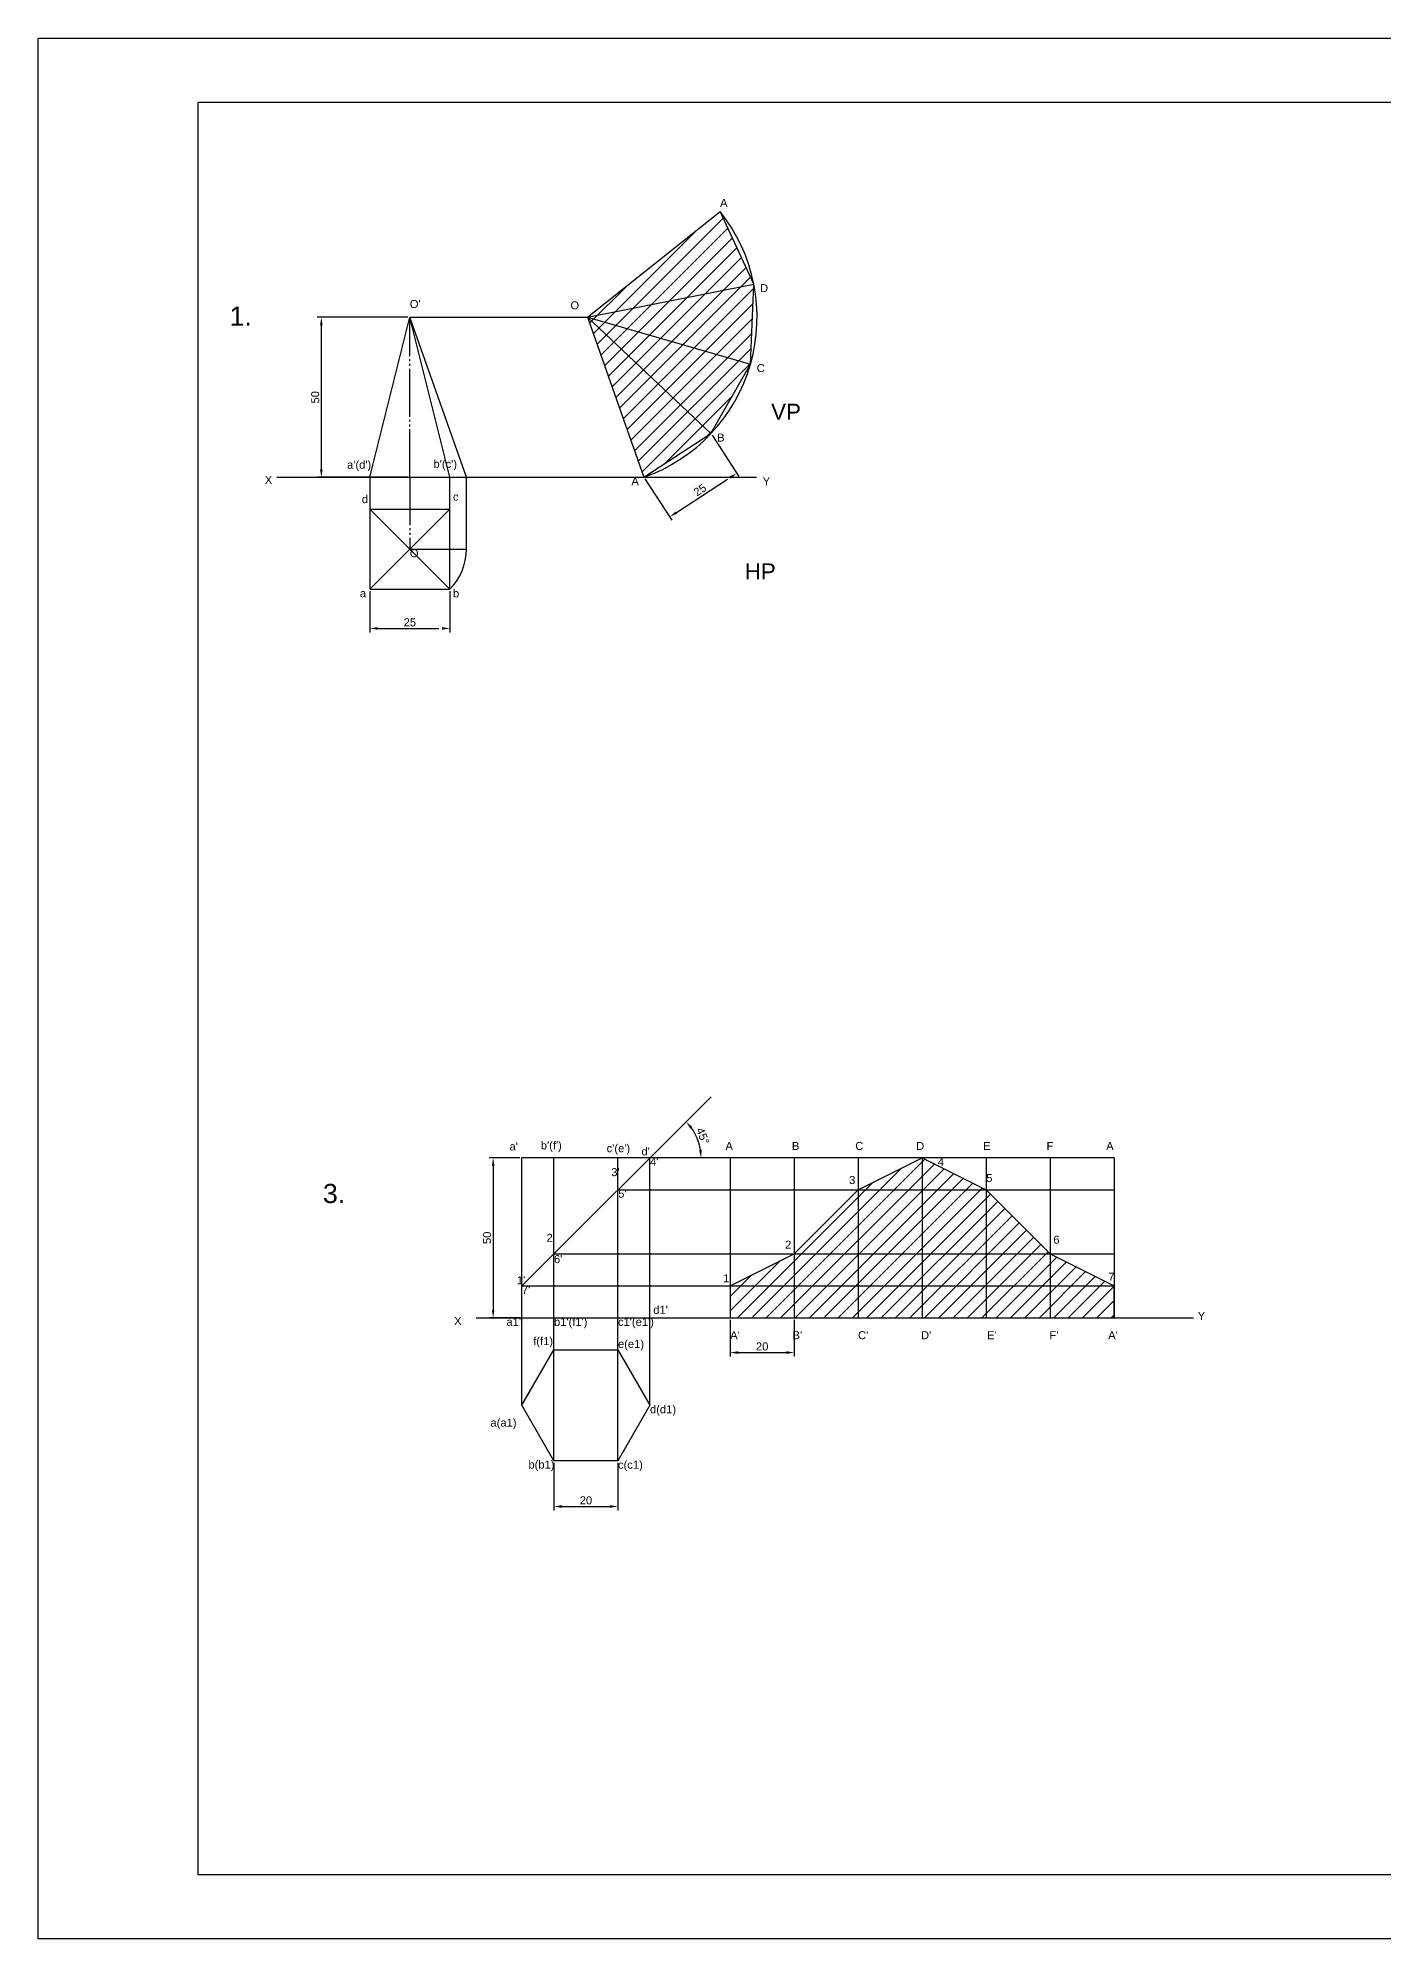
# Model space of a CAD drawing. Header units: millimetres. Extents: x 0 to 841, y 0 to 594.
# Drawn here: x 0 to 420, y 0 to 594 of the extents above; entities that cross this region are included whole.
import ezdxf

# ---------------------------------------------------------------- set-up
doc = ezdxf.new("R2010")
doc.units = ezdxf.units.MM
doc.linetypes.add('CENTER2', pattern=[28.575, 19.05, -3.175, 3.175, -3.175])
doc.linetypes.add('JIS_09_15', pattern=[18.9, 15, -0.9, 0.6, -0.9, 0.6, -0.9])
doc.styles.get("Standard").update_dxf_attribs({"font": 'arial.ttf'})
doc.dimstyles.new('ISO-25', dxfattribs={"dimtxt": 2.5, "dimasz": 2.5, "dimexe": 1.25, "dimexo": 0.625, "dimtad": 1, "dimtxsty": 'Standard', "dimcen": 2.5, "dimadec": 0, "dimazin": 0, "dimtfac": 1, "dimtmove": 0, "dimatfit": 3, "dimfxl": 1, "dimarcsym": 0})

# ---------------------------------------------------------------- blocks, each defined once
blk = doc.blocks.new('*D1')
at = {"color": 0, "linetype": 'CENTER2', "lineweight": -2, "transparency": 16777216}
for p, q in [((210.57, 469.87), (218.98, 456.97)), ((189.63, 456.22), (198.04, 443.32)), ((199.45, 445.73), (216.21, 456.65))]:
    blk.add_line(p, q, dxfattribs=at)
at = {"color": 0, "linetype": 'CENTER2', "transparency": 16777216}
for points in [[(215.98, 457), (216.43, 456.3), (218.3, 458.01)], [(199.22, 446.08), (199.68, 445.38), (197.36, 444.36)]]:
    blk.add_solid(points, dxfattribs=at)
at = {"layer": 'Defpoints', "color": 0, "linetype": 'CENTER2', "transparency": 16777216}
for p in [(210.23, 470.39), (218.3, 458.01), (189.29, 456.74)]:
    blk.add_point(p, dxfattribs=at)
at = {"color": 0, "linetype": 'CENTER2', "lineweight": -3, "transparency": 16777216, "insert": (206.79, 452.78), "char_height": 2.5, "attachment_point": 5, "rotation": 33.09584}
blk.add_mtext('25', dxfattribs=at)
blk = doc.blocks.new('*D2')
at = {"color": 0, "linetype": 'CENTER2', "lineweight": -2, "transparency": 16777216}
for p, q in [((103.66, 421.12), (103.66, 408.26)), ((128.66, 421.12), (128.66, 408.26)), ((106.16, 409.51), (126.16, 409.51))]:
    blk.add_line(p, q, dxfattribs=at)
at = {"color": 0, "linetype": 'CENTER2', "transparency": 16777216}
for points in [[(106.16, 409.93), (106.16, 409.1), (103.66, 409.51)], [(126.16, 409.93), (126.16, 409.1), (128.66, 409.51)]]:
    blk.add_solid(points, dxfattribs=at)
at = {"layer": 'Defpoints', "color": 0, "linetype": 'CENTER2', "transparency": 16777216}
for p in [(103.66, 421.74), (128.66, 421.74), (128.66, 409.51)]:
    blk.add_point(p, dxfattribs=at)
at = {"color": 0, "linetype": 'CENTER2', "lineweight": -3, "transparency": 16777216, "insert": (116.16, 411.41), "char_height": 2.5, "attachment_point": 5}
blk.add_mtext('25', dxfattribs=at)
blk = doc.blocks.new('*D3')
at = {"color": 0, "lineweight": -2, "transparency": 16777216}
for p, q in [((115.53, 506.74), (87.26, 506.74)), ((88.51, 504.24), (88.51, 459.24)), ((115.53, 456.74), (87.26, 456.74))]:
    blk.add_line(p, q, dxfattribs=at)
at = {"color": 0, "transparency": 16777216}
for points in [[(88.1, 504.24), (88.93, 504.24), (88.51, 506.74)], [(88.1, 459.24), (88.93, 459.24), (88.51, 456.74)]]:
    blk.add_solid(points, dxfattribs=at)
at = {"layer": 'Defpoints', "color": 0, "transparency": 16777216}
for p in [(116.16, 506.74), (88.51, 456.74), (116.16, 456.74)]:
    blk.add_point(p, dxfattribs=at)
at = {"color": 0, "lineweight": -3, "transparency": 16777216, "insert": (86.61, 481.74), "char_height": 2.5, "attachment_point": 5, "rotation": 90}
blk.add_mtext('50', dxfattribs=at)
blk = doc.blocks.new('*D9')
at = {"color": 0, "lineweight": -2, "transparency": 16777216}
for p, q in [((161.18, 148.81), (161.18, 133.89)), ((181.18, 148.81), (181.18, 133.89)), ((163.68, 135.14), (178.68, 135.14))]:
    blk.add_line(p, q, dxfattribs=at)
at = {"color": 0, "transparency": 16777216}
for points in [[(163.68, 135.56), (163.68, 134.72), (161.18, 135.14)], [(178.68, 135.56), (178.68, 134.72), (181.18, 135.14)]]:
    blk.add_solid(points, dxfattribs=at)
at = {"layer": 'Defpoints', "color": 0, "transparency": 16777216}
for p in [(161.18, 149.44), (181.18, 149.44), (181.18, 135.14)]:
    blk.add_point(p, dxfattribs=at)
at = {"color": 0, "lineweight": -3, "transparency": 16777216, "insert": (171.18, 137.04), "char_height": 2.5, "attachment_point": 5}
blk.add_mtext('20', dxfattribs=at)
blk = doc.blocks.new('*D10')
at = {"color": 0, "lineweight": -2, "transparency": 16777216}
for p, q in [((150.56, 244.08), (140.94, 244.08)), ((142.19, 241.58), (142.19, 196.58)), ((150.56, 194.08), (140.94, 194.08))]:
    blk.add_line(p, q, dxfattribs=at)
at = {"color": 0, "transparency": 16777216}
for points in [[(141.78, 241.58), (142.61, 241.58), (142.19, 244.08)], [(141.78, 196.58), (142.61, 196.58), (142.19, 194.08)]]:
    blk.add_solid(points, dxfattribs=at)
at = {"layer": 'Defpoints', "color": 0, "transparency": 16777216}
for p in [(151.18, 244.08), (142.19, 194.08), (151.18, 194.08)]:
    blk.add_point(p, dxfattribs=at)
at = {"color": 0, "lineweight": -3, "transparency": 16777216, "insert": (140.29, 219.08), "char_height": 2.5, "attachment_point": 5, "rotation": 90}
blk.add_mtext('50', dxfattribs=at)
blk = doc.blocks.new('*D11')
at = {"color": 0, "lineweight": -2, "transparency": 16777216}
for p, q in [((216.24, 193.46), (216.24, 181.99)), ((236.24, 193.46), (236.24, 181.99)), ((218.74, 183.24), (233.74, 183.24))]:
    blk.add_line(p, q, dxfattribs=at)
at = {"color": 0, "transparency": 16777216}
for points in [[(218.74, 183.66), (218.74, 182.82), (216.24, 183.24)], [(233.74, 183.66), (233.74, 182.82), (236.24, 183.24)]]:
    blk.add_solid(points, dxfattribs=at)
at = {"layer": 'Defpoints', "color": 0, "transparency": 16777216}
for p in [(216.24, 194.08), (236.24, 194.08), (236.24, 183.24)]:
    blk.add_point(p, dxfattribs=at)
at = {"color": 0, "lineweight": -3, "transparency": 16777216, "insert": (226.24, 185.14), "char_height": 2.5, "attachment_point": 5}
blk.add_mtext('20', dxfattribs=at)
blk = doc.blocks.new('*D12')
at = {"color": 0, "lineweight": -2, "transparency": 16777216}
blk.add_arc((191.18, 244.08), 15.97, 8.98095, 36.02126, dxfattribs=at)
at = {"color": 0, "transparency": 16777216}
for points in [[(203.78, 253.2), (204.41, 253.74), (202.47, 255.37)], [(207.37, 246.61), (206.54, 246.54), (207.15, 244.08)]]:
    blk.add_solid(points, dxfattribs=at)
at = {"layer": 'Defpoints', "color": 0, "transparency": 16777216}
for p in [(206.04, 258.94), (151.18, 244.08), (206.6, 248.21), (336.24, 244.08), (151.18, 204.08)]:
    blk.add_point(p, dxfattribs=at)
at = {"color": 0, "lineweight": -3, "transparency": 16777216, "insert": (207.68, 250.92), "char_height": 2.5, "attachment_point": 5, "rotation": 292.50111}
blk.add_mtext('45°', dxfattribs=at)

msp = doc.modelspace()

# ---------------------------------------------------------------- hatches: boundary and pattern name
at = {"lineweight": -3, "transparency": 33554661}
h = msp.add_hatch(dxfattribs=at)
h.set_pattern_fill('ANSI31', color=256, scale=15)
h.set_pattern_definition([(45, (519.3, 456.74), (-33.676, 33.676), [])])
h.paths.add_polyline_path([(213.102, 539.776), (171.619, 506.741), (223.628, 517.1)])
h.paths.add_polyline_path([(223.628, 517.1), (171.619, 506.741), (222.594, 492.121)])
h = msp.add_hatch(dxfattribs=at)
h.set_pattern_fill('ANSI31', color=256)
h.set_pattern_definition([(45, (519.2984, 456.7408), (-2.245064, 2.245064), [])])
h.paths.add_polyline_path([(213.102, 539.776), (171.619, 506.741), (223.628, 517.1)])
h.paths.add_polyline_path([(223.628, 517.1), (171.619, 506.741), (222.594, 492.121)])
h.paths.add_polyline_path([(171.619, 506.741), (210.232, 470.392), (222.594, 492.121)])
h.paths.add_polyline_path([(171.619, 506.741), (189.288, 456.741), (210.232, 470.392)])
at = {"transparency": 33554661}
h = msp.add_hatch(dxfattribs=at)
h.set_pattern_fill('ANSI31', color=256)
h.set_pattern_definition([(45, (151.1838, 194.0804), (-2.245064, 2.245064), [])])
h.paths.add_polyline_path([(256.237, 234.08), (236.237, 214.08), (256.237, 214.08)])
h.paths.add_polyline_path([(256.237, 214.08), (236.237, 214.08), (236.237, 204.08), (256.237, 204.08)])
h.paths.add_polyline_path([(276.237, 214.08), (256.237, 214.08), (256.237, 204.08), (276.237, 204.08)])
h.paths.add_polyline_path([(276.237, 244.08), (256.237, 234.08), (276.237, 234.08)])
h.paths.add_polyline_path([(276.237, 234.08), (256.237, 234.08), (256.237, 214.08), (276.237, 214.08)])
h.paths.add_polyline_path([(296.237, 234.08), (276.237, 234.08), (276.237, 214.08), (296.237, 214.08)])
h.paths.add_polyline_path([(276.237, 244.08), (276.237, 234.08), (296.237, 234.08)])
h.paths.add_polyline_path([(296.237, 234.08), (296.237, 214.08), (316.237, 214.08)])
h.paths.add_polyline_path([(296.237, 214.08), (276.237, 214.08), (276.237, 204.08), (296.237, 204.08)])
h.paths.add_polyline_path([(296.237, 204.08), (276.237, 204.08), (276.237, 194.08), (296.237, 194.08)])
h.paths.add_polyline_path([(316.237, 214.08), (296.237, 214.08), (296.237, 204.08), (316.237, 204.08)])
h.paths.add_polyline_path([(316.237, 204.08), (296.237, 204.08), (296.237, 194.08), (316.237, 194.08)])
h.paths.add_polyline_path([(236.237, 204.08), (216.237, 204.08), (216.237, 194.08), (236.237, 194.08)])
h.paths.add_polyline_path([(236.237, 214.08), (216.237, 204.08), (236.237, 204.08)])
h.paths.add_polyline_path([(256.237, 204.08), (236.237, 204.08), (236.237, 194.08), (256.237, 194.08)])
h.paths.add_polyline_path([(276.237, 204.08), (256.237, 204.08), (256.237, 194.08), (276.237, 194.08)])
h.paths.add_polyline_path([(336.237, 204.08), (316.237, 204.08), (316.237, 194.08), (336.237, 194.08)])
h.paths.add_polyline_path([(316.237, 214.08), (316.237, 204.08), (336.237, 204.08)])

# ---------------------------------------------------------------- linework, layer by layer
at = {"lineweight": 30}
for p, q in [((0, 0), (0, 594)), ((0, 594), (841, 594)), ((50, 20), (50, 574)), ((50, 574), (821, 574)), ((821, 20), (50, 20)), ((841, 0), (0, 0))]:
    msp.add_line(p, q, dxfattribs=at)
at = {"lineweight": 30, "transparency": 33554661}
for p, q in [((171.619, 506.741), (213.102, 539.776)), ((223.628, 517.1), (213.102, 539.776)), ((171.619, 506.741), (223.628, 517.1)), ((222.594, 492.121), (223.628, 517.1)), ((171.619, 506.741), (189.288, 456.741)), ((171.619, 506.741), (210.232, 470.392)), ((171.619, 506.741), (222.594, 492.121)), ((210.232, 470.392), (222.594, 492.121)), ((189.288, 456.741), (210.232, 470.392)), ((216.237, 204.08), (216.237, 194.08)), ((336.237, 194.08), (336.237, 204.08)), ((216.237, 194.08), (336.237, 194.08))]:
    msp.add_line(p, q, dxfattribs=at)
at = {"lineweight": -3, "transparency": 33554661}
for p, q in [((103.655, 456.741), (116.155, 506.741)), ((128.655, 456.741), (116.155, 506.741)), ((116.155, 506.741), (171.619, 506.741)), ((103.655, 456.741), (103.655, 446.741)), ((128.655, 446.741), (128.655, 456.741)), ((133.833, 434.241), (133.833, 456.741)), ((103.655, 446.741), (128.655, 446.741)), ((103.655, 446.741), (103.655, 421.741)), ((128.655, 446.741), (103.655, 421.741)), ((103.655, 446.741), (128.655, 421.741)), ((128.655, 421.741), (128.655, 446.741)), ((116.155, 434.241), (133.833, 434.241)), ((103.655, 421.741), (128.655, 421.741)), ((151.184, 204.08), (210.297, 263.198)), ((151.184, 194.08), (151.184, 244.08)), ((336.237, 244.08), (151.184, 244.08)), ((161.184, 194.08), (161.184, 244.08)), ((181.184, 194.08), (181.184, 244.08)), ((191.184, 194.08), (191.184, 244.08)), ((216.237, 244.08), (216.237, 194.08)), ((236.237, 244.08), (236.237, 194.08)), ((256.237, 244.08), (256.237, 194.08)), ((276.237, 244.08), (276.237, 194.08)), ((296.237, 244.08), (296.237, 194.08)), ((316.237, 244.08), (316.237, 194.08)), ((336.237, 244.08), (336.237, 194.08)), ((181.184, 234.08), (336.237, 234.08)), ((161.184, 214.08), (336.237, 214.08)), ((151.184, 204.08), (336.237, 204.08)), ((136.931, 194.08), (360.965, 194.08)), ((151.184, 166.76), (151.184, 194.08)), ((161.184, 149.439), (161.184, 194.08)), ((181.184, 149.439), (181.184, 194.08)), ((191.184, 166.76), (191.184, 194.08)), ((151.184, 166.76), (161.184, 184.08)), ((161.184, 184.08), (181.184, 184.08)), ((181.184, 184.08), (191.184, 166.76)), ((161.184, 149.439), (151.184, 166.76)), ((191.184, 166.76), (181.184, 149.439)), ((181.184, 149.439), (161.184, 149.439))]:
    msp.add_line(p, q, dxfattribs=at)
at = {"linetype": 'JIS_09_15', "lineweight": -3, "transparency": 33554661}
for q in [(116.155, 506.741), (116.155, 434.241)]:
    msp.add_line((116.155, 456.741), q, dxfattribs=at)
at = {"lineweight": -3}
msp.add_line((74.575, 456.741), (224.45, 456.741), dxfattribs=at)
at = {"lineweight": -3, "transparency": 33554661}
msp.add_lwpolyline([(133.833, 456.741), (116.155, 506.741)], dxfattribs=at)
at = {"lineweight": 30, "transparency": 33554661}
msp.add_lwpolyline([(216.237, 204.08), (236.237, 214.08), (256.237, 234.08), (276.237, 244.08), (296.237, 234.08), (316.237, 214.08), (336.237, 204.08)], dxfattribs=at)
at = {"lineweight": -3, "transparency": 33554661}
for centre, radius, start, end in [((171.619, 506.741), 53.03, 289.462024, 38.532509), ((116.155, 434.241), 17.678, 315, 0)]:
    msp.add_arc(centre, radius, start, end, dxfattribs=at)

# ---------------------------------------------------------------- texts
at = {"transparency": 33554661}
for s, height, p in [('1.', 6, (59.831, 504.083)), ('VP', 5, (229.034, 474.714)), ('HP', 5, (220.794, 424.825)), ('3.', 6, (88.996, 229.952))]:
    msp.add_text(s, height=height, dxfattribs=at).set_placement(p)
at = {"linetype": 'CENTER2', "lineweight": -3, "transparency": 33554661, "char_height": 2.5, "attachment_point": 1}
for s, width, heights, insert in [('\\P\\PA', 25.06018, [25.277], (213.102, 552.079)), ('  D', 25.24376, [0], (223.628, 517.1)), ("O'", 6.08282, [0], (116.155, 512.122)), ('O', 7.76791, [0], (166.34, 511.711)), ('  C', 13.26068, [0], (222.594, 492.121)), ('  B', 10.39267, [0], (210.232, 470.392)), ("a'(d')", 7.1064, [0], (96.549, 461.928)), ("b'(c')", 5.10817, [0], (123.547, 462.147)), ('   X', 7.42177, [0], (67.935, 457.166)), ('   A', 6.82497, [0], (182.463, 456.741)), ('  Y', 11.41598, [0], (224.45, 456.741)), ('  d', 4.43481, [0], (99.22, 451.176)), (' c', 5.17767, [0], (128.655, 451.918)), ('O', 12.5, [0], (116.155, 434.241)), (' b', 9.6391, [0], (128.655, 421.741)), ('      a', 8.92286, [0], (94.732, 421.741))]:
    msp.add_mtext_dynamic_manual_height_columns(s, width=width, gutter_width=12.5, heights=heights, dxfattribs=dict(at, insert=insert))
at = {"lineweight": -3, "transparency": 33554661, "char_height": 2.5, "attachment_point": 1}
for s, width, heights, insert in [(" a'", 4.83695, [0], (146.347, 248.912)), ("b'(f')", 4.53726, [0], (157.076, 249.198)), (" c'(e')", 10.0891, [7.587], (176.674, 248.34)), (" d'", 3.63821, [0], (187.546, 247.339)), ("4'", 5.07435, [0], (191.184, 244.08)), ('\\PA                   B                  C                 D                   E                  F                 A', 123.11544, [0], (214.763, 253.213)), ("  3'", 4.22517, [0], (179.113, 240.866)), ('   3', 5.73951, [0], (250.497, 238.417)), ('5', 6.89204, [0], (296.237, 239.034)), ("5'", 5.82886, [0], (181.248, 234.145)), ("  2'", 3.431, [0], (158.877, 220.363)), (' 6', 7.1112, [0], (316.237, 219.754)), (' 2', 3.79784, [0], (232.439, 218.212)), ("6'", 7.24931, [0], (161.184, 213.686)), ('     7', 7.64109, [0], (329.522, 208.186)), ("  1'", 6.35982, [6.771], (147.635, 207.068)), ("7'", 4.97631, [0], (151.184, 204.08)), ('   1', 6.7952, [0], (211.139, 207.724)), ("    d1'", 15.93573, [0], (188.34, 197.851)), ("a1'", 4.83695, [0], (146.347, 194.08)), ("b1'(f1')", 8.56084, [0], (161.184, 194.08)), ("c1'(e1')", 8.03596, [0], (181.184, 194.08)), ('f(f1)', 6.48291, [0], (154.701, 188.075)), ('e(e1)', 5.87731, [0], (181.184, 187.182)), ("\\PA'                 B'                  C'                 D'                  E'                 F'                A'", 121.33372, [0], (216.237, 194.08)), ('d(d1)', 14.9874, [0], (191.184, 166.76)), ('^I^I^I a(a1)', 9.83851, [0], (141.345, 166.76)), ('b(b1)', 8.86047, [3.831], (153.21, 149.495)), ('c(c1)', 11.63077, [0], (181.184, 149.439))]:
    msp.add_mtext_dynamic_manual_height_columns(s, width=width, gutter_width=12.5, heights=heights, dxfattribs=dict(at, insert=insert))
at = {"lineweight": -3, "transparency": 33554661, "insert": (276.237, 244.08), "char_height": 2.5, "attachment_point": 1}
msp.add_mtext('     4', dxfattribs=at)
at = {"transparency": 33554661, "char_height": 2.5, "attachment_point": 1}
for s, width, insert in [('   X', 8.45423, (127.084, 194.375)), ('Y', 14.02634, (362.31, 195.961))]:
    msp.add_mtext_dynamic_manual_height_columns(s, width=width, gutter_width=12.5, heights=[0], dxfattribs=dict(at, insert=insert))

# ---------------------------------------------------------------- dimensions: what is measured, and where the dimension line sits
at = {"lineweight": -3, "transparency": 33554661}
for base, p1, p2, picture, middle in [((88.513, 456.741), (116.155, 506.741), (116.155, 456.741), '*D3', (86.611, 481.741)), ((142.193, 194.08), (151.184, 244.08), (151.184, 194.08), '*D10', (140.291, 219.08))]:
    dim = msp.add_linear_dim(base=base, p1=p1, p2=p2, angle=90, dimstyle='ISO-25', dxfattribs=at)
    dim.commit()
    dim.dimension.update_dxf_attribs({"geometry": picture, "text_midpoint": middle})
at = {"linetype": 'CENTER2', "lineweight": -3, "transparency": 33554661}
dim = msp.add_aligned_dim(p1=(189.288, 456.741), p2=(210.232, 470.392), distance=-14.775, dimstyle='ISO-25', dxfattribs=at)
dim.commit()
dim.dimension.update_dxf_attribs({"geometry": '*D1', "text_midpoint": (206.79, 452.781)})
dim = msp.add_linear_dim(base=(128.655, 409.513), p1=(103.655, 421.741), p2=(128.655, 421.741), dimstyle='ISO-25', dxfattribs=at)
dim.commit()
dim.dimension.update_dxf_attribs({"geometry": '*D2', "text_midpoint": (116.155, 411.414)})
at = {"lineweight": -3, "transparency": 33554661}
dim = msp.add_angular_dim_2l(base=(206.602, 248.213), line1=((336.237, 244.08), (151.184, 244.08)), line2=((151.184, 204.08), (206.038, 258.939)), dimstyle='ISO-25', dxfattribs=at)
dim.commit()
dim.dimension.update_dxf_attribs({"geometry": '*D12', "text_midpoint": (207.683, 250.916)})
dim = msp.add_linear_dim(base=(236.237, 183.24), p1=(216.237, 194.08), p2=(236.237, 194.08), dimstyle='ISO-25', dxfattribs=at)
dim.commit()
dim.dimension.update_dxf_attribs({"geometry": '*D11', "text_midpoint": (226.237, 183.24), "dimtype": 160})
dim = msp.add_linear_dim(base=(181.184, 135.14), p1=(161.184, 149.439), p2=(181.184, 149.439), dimstyle='ISO-25', dxfattribs=at)
dim.commit()
dim.dimension.update_dxf_attribs({"geometry": '*D9', "text_midpoint": (171.184, 137.042)})

doc.saveas('drawing.dxf')
